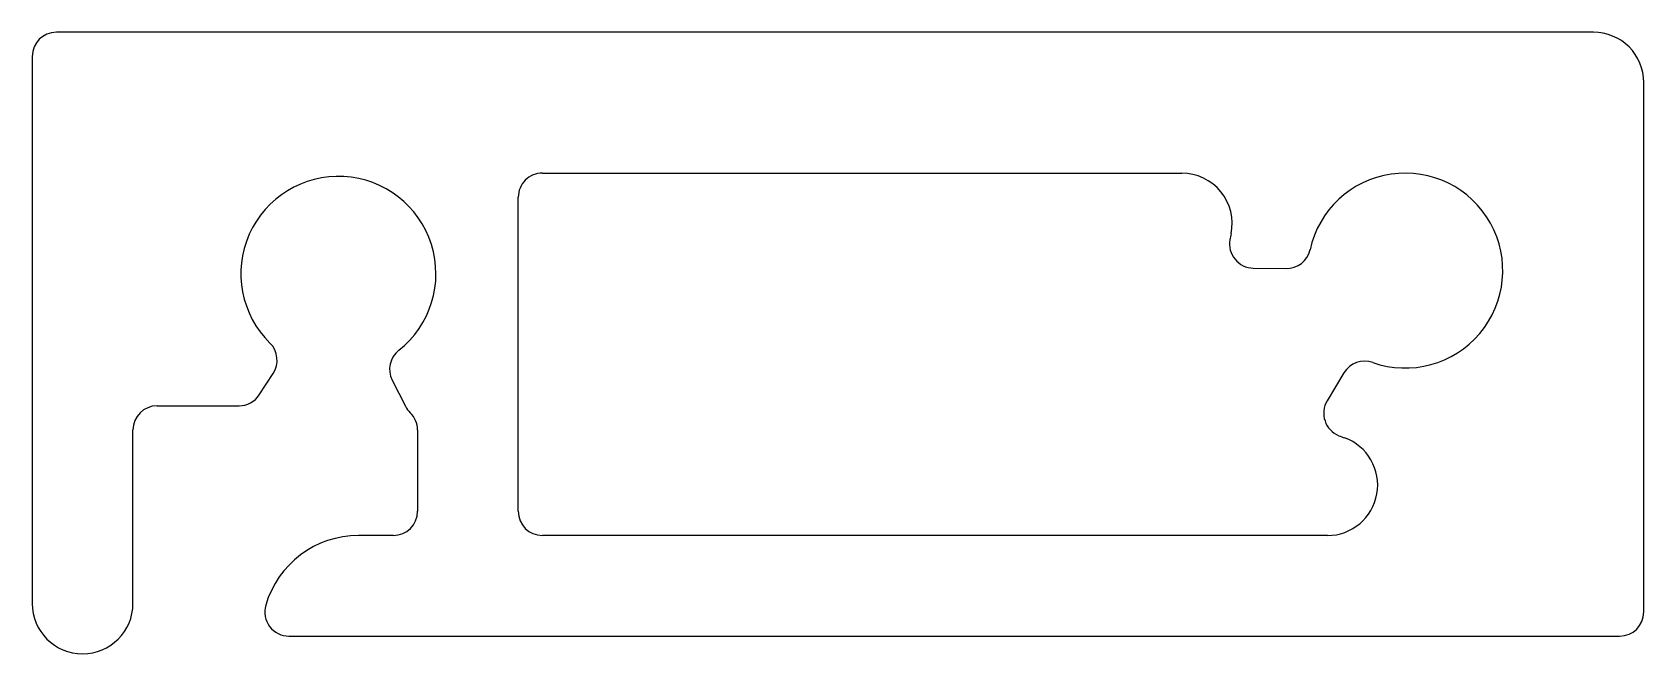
# Model space of a CAD drawing. Extents: x -11.2 to 14.2, y -5 to 4.8.
import ezdxf

# ---------------------------------------------------------------- set-up
doc = ezdxf.new("R2010")
doc.units = 0
doc.header["$MEASUREMENT"] = 0
doc.layers.get('0').update_dxf_attribs({"linetype": 'CONTINUOUS'})

msp = doc.modelspace()

# ---------------------------------------------------------------- linework, layer by layer
for p, q in [((13.439, 4.816), (-10.786, 4.816)), ((-11.167, 4.435), (-11.167, -4.193)), ((14.233, -4.328), (14.233, 4.023)), ((-3.126, 2.594), (6.951, 2.594)), ((-3.507, -2.74), (-3.507, 2.213)), ((8.079, 1.096), (8.595, 1.088)), ((-7.589, -0.904), (-7.369, -0.567)), ((-5.492, -0.671), (-5.283, -1.084)), ((9.508, -0.555), (9.243, -0.998)), ((-9.198, -1.076), (-7.908, -1.076)), ((-9.579, -4.193), (-9.579, -1.457)), ((-5.094, -1.457), (-5.094, -2.74)), ((-5.475, -3.121), (-6.024, -3.121)), ((9.246, -3.121), (-3.126, -3.121)), ((-7.121, -4.709), (13.852, -4.709))]:
    msp.add_line(p, q)
for centre, radius, start, end in [((-10.786, 4.435), 0.381, 90.0019, 180.0019), ((13.439, 4.023), 0.794, 0.0013, 90.0025), ((-6.341, 1.006), 1.537, 308.2955, 225.3765), ((-3.126, 2.213), 0.381, 90.0019, 180.002), ((6.951, 1.8), 0.794, 348.0915, 90.0013), ((10.474, 1.057), 1.537, 250.534, 167.615), ((8.085, 1.477), 0.381, 170.0377, 269.0745), ((10.474, 1.057), 2.807, 168.0915, 170.0377), ((8.601, 1.469), 0.381, 269.0745, 347.615), ((-7.688, -0.358), 0.381, 326.8428, 45.3765), ((-5.153, -0.499), 0.381, 128.2955, 206.838), ((9.835, -0.751), 0.381, 70.534, 149.0745), ((-7.908, -0.695), 0.381, 270.0019, 326.8399), ((9.57, -1.194), 0.381, 149.0745, 248.1113), ((-9.198, -1.457), 0.381, 90, 180), ((-4.943, -0.912), 0.381, 206.8398, 225.7221), ((-5.475, -1.457), 0.381, 0.0019, 45.7267), ((9.246, -2.327), 0.794, 270.0013, 70.0575), ((10.474, 1.057), 2.807, 248.1113, 250.0575), ((-5.475, -2.74), 0.381, 270.0019, 0.0019), ((-3.126, -2.74), 0.381, 180.0019, 270.0019), ((-6.023, -4.645), 1.524, 90.0019, 163.8729), ((-10.373, -4.193), 0.794, 180.0025, 0.0013), ((-7.121, -4.328), 0.381, 163.8746, 270.0019), ((13.852, -4.328), 0.381, 270.0019, 0.0019)]:
    msp.add_arc(centre, radius, start, end)

doc.saveas('drawing.dxf')
